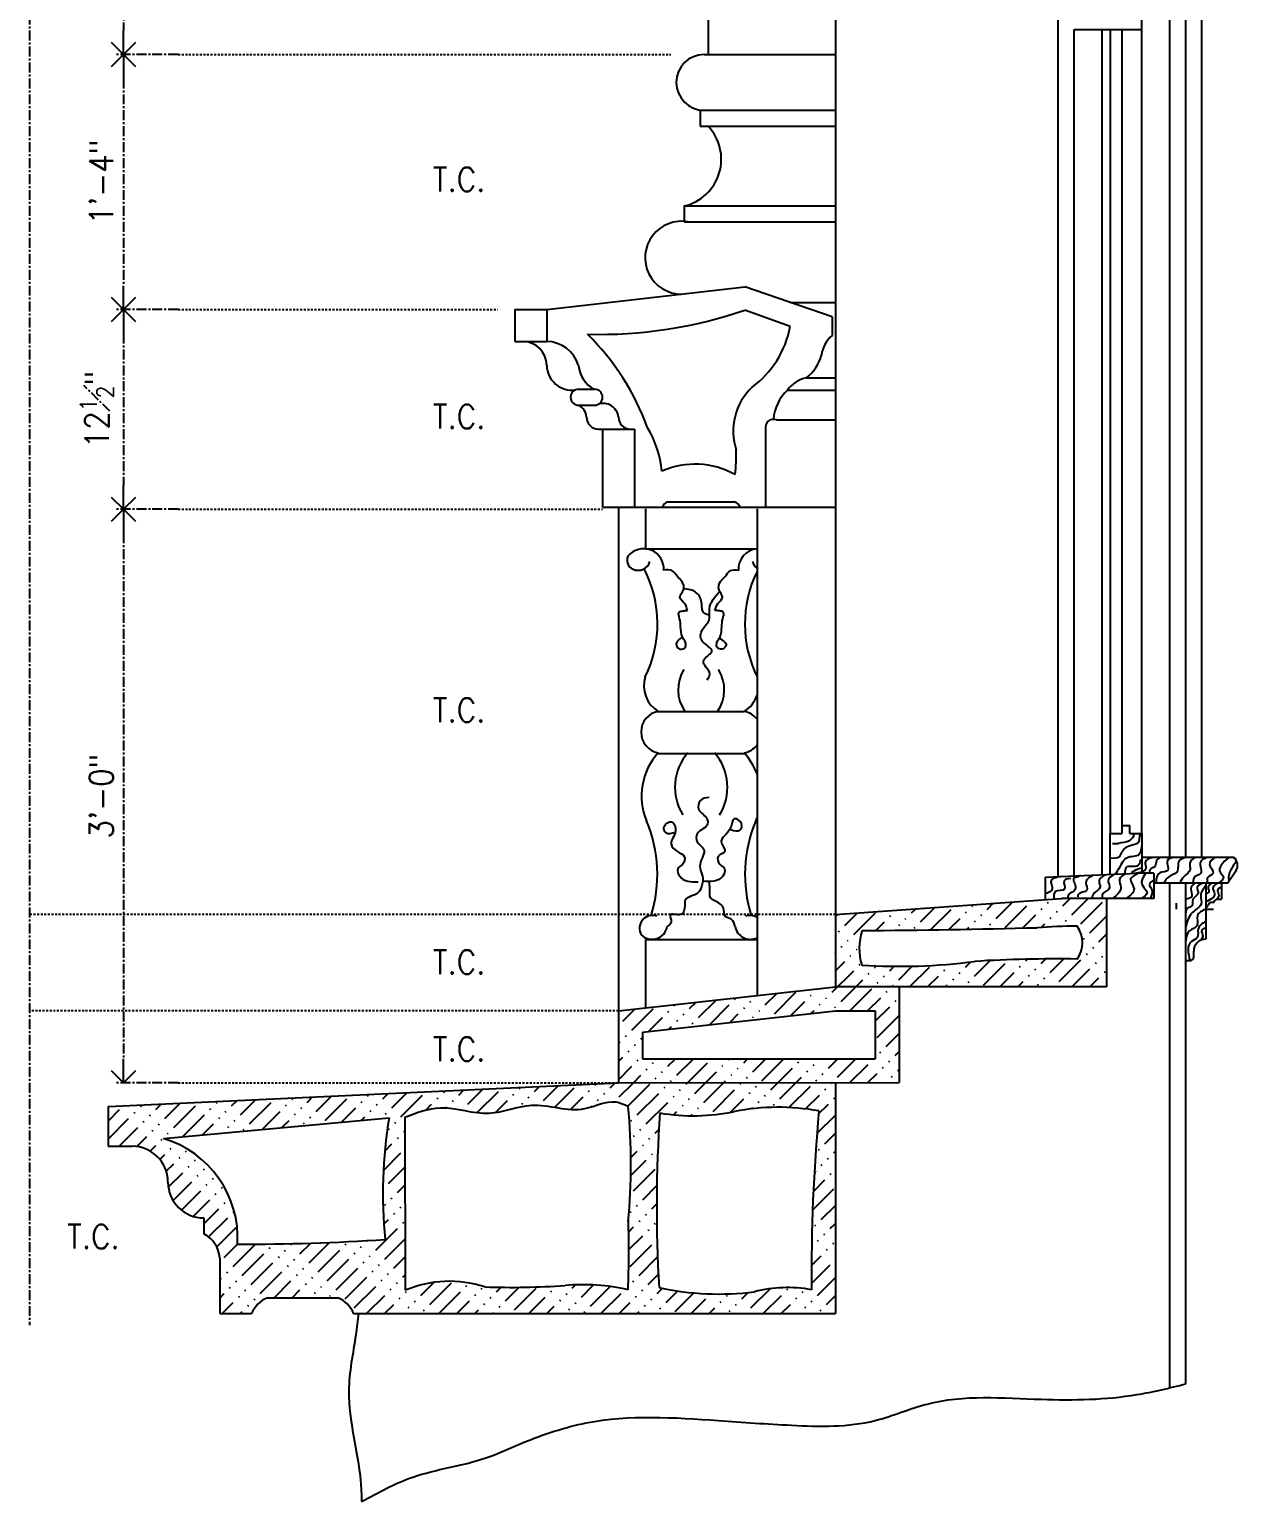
# Model space of a CAD drawing. Header units: inches. Extents: x 10 to 565, y 33 to 838.
# Drawn here: x 12 to 87.7, y 32.5 to 124.9 of the extents above; entities that cross this region are included whole.
import ezdxf

# ---------------------------------------------------------------- set-up
doc = ezdxf.new("R2010")
doc.units = ezdxf.units.IN
doc.header["$LTSCALE"] = 0.5
doc.header["$MEASUREMENT"] = 0
doc.linetypes.add('CENTER', pattern=[2, 1.25, -0.25, 0.25, -0.25])
doc.linetypes.add('HIDDEN', pattern=[0.375, 0.25, -0.125])
for name, color, linetype in [('A-ANNO-DIMS', 7, 'Continuous'), ('A-ANNO-NOTE', 7, 'Continuous'), ('A-ANNO-NOTE-FINE', 8, 'Continuous'), ('A-ANNO-SYMB', 7, 'Continuous'), ('A-ELEV', 2, 'Continuous'), ('A-SECT-MBND', 2, 'Continuous'), ('A-SECT-MCUT', 2, 'Continuous'), ('A-SECT-PATT', 8, 'Continuous')]:
    doc.layers.add(name, color=color, linetype=linetype)
doc.styles.add('NOTE', font='romans.shx', dxfattribs={"width": 0.9})
doc.dimstyles.new('A5-16$0', dxfattribs={"dimscale": 16, "dimtxt": 0.09375, "dimasz": 0.09375, "dimexe": 0.03125, "dimexo": 0.03125, "dimgap": 0.03125, "dimtad": 1, "dimdec": 4, "dimzin": 3, "dimdsep": 46, "dimlunit": 4, "dimtxsty": 'NOTE', "dimblk1": 'OPEN90', "dimblk2": 'OPEN90', "dimsah": 1, "dimcen": 0.09375, "dimclrd": 256, "dimclre": 256, "dimclrt": 256, "dimaunit": 1, "dimadec": 3, "dimazin": 0, "dimtfac": 0.7, "dimtdec": 4, "dimtmove": 2, "dimatfit": 3, "dimldrblk": 'OPEN90', "dimfxl": 0, "dimfrac": 1, "dimtolj": 1, "dimtzin": 1, "dimlwd": -1, "dimlwe": -1, "dimarcsym": 0})
pattern_1 = [(45, (2.341598064048412, 0), (-0.565685424949238, 0.5656854249492381), [1.92, -0.48, 0.08, -0.48, 0.08, -0.48])]

# ---------------------------------------------------------------- blocks, each defined once
blk = doc.blocks.new('_Open90')
at = {"color": 0, "lineweight": -2}
for p, q in [((0, 0), (-1, 0)), ((-0.5, 0.5), (0, 0)), ((0, 0), (-0.5, -0.5))]:
    blk.add_line(p, q, dxfattribs=at)
blk = doc.blocks.new('*D37')
at = {"layer": 'A-ANNO-DIMS', "linetype": 'CENTER'}
for p, q in [((21.2916786006095, 178.8119422928398), (17.35878622895403, 178.8119422928398)), ((17.85878622895403, 177.3119422928398), (17.85878622895402, 124.8119422928392)), ((21.29167860060952, 123.3119422928392), (17.35878622895402, 123.3119422928392))]:
    blk.add_line(p, q, dxfattribs=at)
at = {"layer": 'Defpoints', "color": 0, "linetype": 'CENTER'}
for p in [(21.7916786006095, 178.8119422928398), (17.85878622895402, 123.3119422928392), (21.79167860060952, 123.3119422928392)]:
    blk.add_point(p, dxfattribs=at)
at = {"layer": 'A-ANNO-DIMS', "linetype": 'CENTER', "xscale": 1.5, "yscale": 1.5, "zscale": 1.5}
for p, rotation in [((17.85878622895403, 178.8119422928398), 90), ((17.85878622895402, 123.3119422928392), 270)]:
    blk.add_blockref('_Open90', p, dxfattribs=dict(at, rotation=rotation))
at = {"layer": 'A-ANNO-DIMS', "linetype": 'CENTER', "insert": (16.07013020069098, 150.9738310682337), "char_height": 1.5, "attachment_point": 5, "rotation": 90, "style": 'NOTE'}
blk.add_mtext('\\A1;\\A1;4\'-7{\\H0.7x;\\S1#2;}"', dxfattribs=at)
blk = doc.blocks.new('*D38')
at = {"layer": 'A-ANNO-DIMS', "linetype": 'CENTER'}
for p, q in [((21.29167860060952, 123.3119422928392), (17.35878622895402, 123.3119422928392)), ((17.85878622895402, 121.8119422928392), (17.85878622895402, 108.8119422928398)), ((21.2916786006095, 107.3119422928398), (17.35878622895402, 107.3119422928398))]:
    blk.add_line(p, q, dxfattribs=at)
at = {"layer": 'Defpoints', "color": 0, "linetype": 'CENTER'}
for p in [(21.79167860060952, 123.3119422928392), (17.85878622895402, 107.3119422928398), (21.7916786006095, 107.3119422928398)]:
    blk.add_point(p, dxfattribs=at)
at = {"layer": 'A-ANNO-DIMS', "linetype": 'CENTER', "xscale": 1.5, "yscale": 1.5, "zscale": 1.5}
for p, rotation in [((17.85878622895402, 123.3119422928392), 90), ((17.85878622895402, 107.3119422928398), 270)]:
    blk.add_blockref('_Open90', p, dxfattribs=dict(at, rotation=rotation))
at = {"layer": 'A-ANNO-DIMS', "linetype": 'CENTER', "insert": (16.46592908609689, 115.3119422928395), "char_height": 1.5, "attachment_point": 5, "rotation": 90, "style": 'NOTE'}
blk.add_mtext('\\A1;1\'-4"', dxfattribs=at)
blk = doc.blocks.new('*D39')
at = {"layer": 'A-ANNO-DIMS', "linetype": 'CENTER'}
for p, q in [((21.2916786006095, 107.3119422928398), (17.35878622895402, 107.3119422928398)), ((17.85878622895402, 105.8119422928398), (17.85878622895402, 96.2842092867163)), ((21.2916786006095, 94.7842092867163), (17.35878622895402, 94.7842092867163))]:
    blk.add_line(p, q, dxfattribs=at)
at = {"layer": 'Defpoints', "color": 0, "linetype": 'CENTER'}
for p in [(21.7916786006095, 107.3119422928398), (17.85878622895402, 94.7842092867163), (21.7916786006095, 94.7842092867163)]:
    blk.add_point(p, dxfattribs=at)
at = {"layer": 'A-ANNO-DIMS', "linetype": 'CENTER', "xscale": 1.5, "yscale": 1.5, "zscale": 1.5}
for p, rotation in [((17.85878622895402, 107.3119422928398), 90), ((17.85878622895402, 94.7842092867163), 270)]:
    blk.add_blockref('_Open90', p, dxfattribs=dict(at, rotation=rotation))
at = {"layer": 'A-ANNO-DIMS', "linetype": 'CENTER', "insert": (16.18539601781094, 101.0480757897781), "char_height": 1.5, "attachment_point": 5, "rotation": 90, "style": 'NOTE'}
blk.add_mtext('\\A1;\\A1;12{\\H0.7x;\\S1#2;}"', dxfattribs=at)
blk = doc.blocks.new('*D40')
at = {"layer": 'A-ANNO-DIMS', "linetype": 'CENTER'}
for p, q in [((21.2916786006095, 94.7842092867163), (17.35878622895401, 94.7842092867163)), ((17.85878622895401, 93.2842092867163), (17.858786228954, 60.31120740635396)), ((21.2916786006095, 58.81120740635396), (17.358786228954, 58.81120740635396))]:
    blk.add_line(p, q, dxfattribs=at)
at = {"layer": 'Defpoints', "color": 0, "linetype": 'CENTER'}
for p in [(21.7916786006095, 94.7842092867163), (17.858786228954, 58.81120740635396), (21.7916786006095, 58.81120740635396)]:
    blk.add_point(p, dxfattribs=at)
at = {"layer": 'A-ANNO-DIMS', "linetype": 'CENTER', "xscale": 1.5, "yscale": 1.5, "zscale": 1.5}
for p, rotation in [((17.85878622895401, 94.7842092867163), 90), ((17.858786228954, 58.81120740635396), 270)]:
    blk.add_blockref('_Open90', p, dxfattribs=dict(at, rotation=rotation))
at = {"layer": 'A-ANNO-DIMS', "linetype": 'CENTER', "insert": (16.46592908609689, 76.79770834653516), "char_height": 1.5, "attachment_point": 5, "rotation": 90, "style": 'NOTE'}
blk.add_mtext('\\A1;3\'-0"', dxfattribs=at)

msp = doc.modelspace()

# ---------------------------------------------------------------- hatches: boundary and pattern name
at = {"layer": 'A-SECT-PATT'}
h = msp.add_hatch(dxfattribs=at)
h.set_pattern_fill('ACAD_ISO12W100', color=256, scale=0.16, angle=45, style=0)
h.set_pattern_definition(pattern_1)
h.paths.add_polyline_path([(79.51969579256938, 70.38019109418403), (76.69212076637722, 70.38019109418406), (62.51650419203703, 69.38029812596137), (62.51574203334082, 64.82567983710032), (79.51969579256938, 64.82567983710032)])
h.paths.add_polyline_path([(64.1635657479923, 66.19514783631645, 0.04884512069345621), (71.23827937712763, 66.42977910787067, -0.01863319421109328), (77.6712873132281, 66.57642339464454, 0.3394100168765349), (77.67128731322808, 68.62944753663989, 0.02269493971163937), (75.17194128217025, 68.54146055185936, -0.005047730191318595), (64.19291981161226, 68.36548864587971, 0.1505313767006693)], flags=16)
h.paths.add_polyline_path([(66.51647965809684, 64.82567983710032), (62.51498678819004, 64.82567983710034), (48.90667967800926, 63.32524561578207), (48.90667967800925, 58.81194229283982), (66.51554750877798, 58.82524561578207)])
h.paths.add_polyline_path([(65.01624655207641, 63.32524561578208), (65.01578051114444, 60.32524561578207), (50.40667967800925, 60.32524561578208), (50.40667967800926, 61.9901994411734), (62.51498678819002, 63.32524561578207)], flags=16)
h = msp.add_hatch(dxfattribs=at)
h.set_pattern_fill('ACAD_ISO12W100', color=256, scale=0.16, angle=45, style=0)
h.set_pattern_definition(pattern_1)
h.paths.add_polyline_path([(16.89720387724617, 57.33652528448037), (16.89720387724617, 54.83652528448038), (18.39720387724617, 54.83652528448038, -0.4142135623730877), (20.64720387724617, 52.58652528448044, 0.4142135623730878), (22.89720387724617, 50.33652528448049), (22.89720387724617, 49.33652528448038, -0.2625068107400425), (23.89720387724617, 47.83652528447969), (23.89720387724617, 44.33652528448108), (25.89720387724618, 44.33652528448108, -0.2080124070179475), (26.91258195791318, 45.33652528448108), (31.28065450295444, 45.33652528448109, -0.2080124070179503), (32.29603258362147, 44.33652528448108), (62.51554755704337, 44.33652528448107), (62.51615048020732, 58.82222411146069), (48.90667967800918, 58.81194229283984)])
h.paths.add_polyline_path([(34.26553810572125, 48.99126136672897, -0.01768028799898555), (25.00984316942646, 48.69455756592383, 0.3488175132516363), (20.3572473764176, 55.3209362598282), (34.5160363164224, 56.62096146925913, 0.0654864317181698)], flags=16)
edge = h.paths.add_edge_path(flags=16)
edge.add_spline(control_points=[(35.51603837759573, 56.66641610840337), (36.25258478768544, 56.94114037979732), (37.97559156299531, 57.58380426963446), (40.69479890676139, 56.49552552323549), (43.64909012729886, 57.85780617539437), (46.35555633529442, 56.69188132241175), (48.38395068509529, 57.86186732861464), (49.26026479262109, 57.45522719684146), (49.51606876341637, 57.33652528448039)], knot_values=[0, 0, 0, 0, 2.298737510659545, 5.377448387865956, 8.070766492866541, 11.42758292520905, 13.41511269343024, 14.23446757047337, 14.23446757047337, 14.23446757047337, 14.23446757047337], degree=3, periodic=0)
edge.add_arc((12.36987055534068, 53.71676249575687), 37.32214790121642, -5.3364437923165156, 5.565694163255216, ccw=False)
edge.add_arc((-17.43026962584836, 48.26442050932879), 66.98982842364062, -2.0770111629187795, 1.6947800677924079, ccw=False)
edge.add_arc((46.74073648346131, 33.75085274823392), 12.40012326932486, 77.06927151174897, 95.47474140262625)
edge.add_arc((42.13756358624752, 98.95115767785069), 52.96728095530943, 268.25463361428325, 273.7021835046738, ccw=False)
edge.add_arc((38.30621294412388, 39.22832542884233), 7.133724147979993, 71.88470303767423, 112.8945000311824)
edge.add_line((35.53094085070525, 45.80007443705655), (35.51603837759573, 56.66641610840337))
h.paths.add_polyline_path([(51.50029951277522, 56.92188563950047, 0.09396135931362666), (56.18604326385784, 57.01580224763291, -0.09350837354367447), (61.48024389149351, 57.04535686079531, 0.02497810840398553), (61.01554755930103, 45.83652528448108, 0.1078490426961457), (57.43076077731535, 45.70387616021846), (57.43076135968161, 45.70387623402019, -0.08542200259738246), (51.45611841750684, 45.96917436203339, -0.03143904336813917)], flags=16)

# ---------------------------------------------------------------- linework, layer by layer
at = {"layer": 'A-ANNO-DIMS', "linetype": 'CENTER'}
msp.add_line((11.95782278386812, 178.8119422928398), (11.95782278386812, 43.61085888932666), dxfattribs=at)
at = {"layer": 'A-ANNO-NOTE-FINE', "linetype": 'HIDDEN'}
for p, q in [((21.29167860060952, 123.3119422928392), (52.19592390999605, 123.3119422928392)), ((21.2916786006095, 107.3119422928398), (41.33194527236901, 107.3119422928398)), ((21.2916786006095, 94.7842092867163), (47.90667967800925, 94.7842092867163)), ((62.51498678819009, 69.38019109418406), (11.95782278386812, 69.38019109418406)), ((48.90667967800925, 63.32524561578207), (11.95782278386812, 63.32524561578206)), ((21.2916786006095, 58.81120740635396), (48.90667967800925, 58.81120740635396))]:
    msp.add_line(p, q, dxfattribs=at)
at = {"layer": 'A-ANNO-SYMB'}
for points, knots in [([(32.60500081735411, 44.3365252844811), (32.5559505829163, 43.89576180564576), (32.35105187168847, 42.2707653078383), (31.59703513335176, 38.7730820030838), (32.7068326694966, 35.30501989279217), (32.78083938913035, 32.98285788748576), (32.79469456008758, 32.54811423538085)], [2.08918993133403, 2.08918993133403, 2.08918993133403, 2.08918993133403, 3.419325618663298, 6.994041272983278, 12.65871868617598, 13.9635076019086, 13.9635076019086, 13.9635076019086, 13.9635076019086]), ([(32.79469456008758, 32.54811423538085), (33.84578350855915, 33.12267913774333), (36.27063494874845, 34.44819448352054), (39.92197357501793, 34.87486089018398), (43.37265826994509, 36.49156806645647), (48.16618927462883, 38.10614914532032), (53.97414737436301, 37.72292896994554), (59.95293107046611, 37.2847256258445), (64.47905805766682, 37.17866068755722), (69.39848105444554, 39.37407939744071), (75.06556456263576, 38.85092062117803), (80.51100924479898, 38.95163796161594), (83.47531858017736, 39.67448011926256), (84.49212076637731, 39.92892997105197)], [0, 0, 0, 0, 3.568648908654836, 8.232836486640727, 10.78722826321056, 14.97421536067169, 23.25955937883314, 27.854877893911, 33.11467179421363, 36.52959282225653, 43.71023629121209, 49.70865240728824, 52.84419975487512, 52.84419975487512, 52.84419975487512, 52.84419975487512])]:
    msp.add_open_spline(points, degree=3, knots=knots, dxfattribs=at)
at = {"layer": 'A-ELEV'}
for p, q in [((50.59708088014474, 94.81194229283983), (50.59708088014474, 92.31194229283983)), ((57.59708088014474, 94.81194229283994), (57.59708088014474, 92.31194229283983)), ((50.59708088014474, 67.81194229283983), (50.59708088014474, 63.51162705109991)), ((57.59708088014474, 67.81194229283983), (57.59708088014474, 64.28343793574481))]:
    msp.add_line(p, q, dxfattribs=at)
at = {"layer": 'A-SECT-MBND'}
for p, q in [((62.51498678819009, 184.8119422928399), (62.51498678819009, 69.38019109418406)), ((54.53582024133923, 178.8119422928398), (54.53582024133923, 123.3119422928392)), ((85.49210343798258, 72.95434858703268), (85.4921034379826, 177.4470369595809)), ((84.4921034379826, 72.95434858703267), (84.4921034379826, 176.6991837655614)), ((76.4921034379826, 71.75255331170956), (76.4921034379826, 175.8117054549632)), ((83.4921034379826, 72.95434858703268), (83.4921034379826, 175.9228285060229)), ((77.49210343798289, 71.79291222690316), (77.4921034379826, 124.8830270209977)), ((81.74212028107671, 74.45435126657962), (81.7420121817203, 124.8830270209978)), ((54.28582024133923, 123.3119422928392), (62.51498678819009, 123.3119422928392)), ((54.03582024133923, 119.8119422928392), (62.51498678819009, 119.8119422928392)), ((54.03582024133923, 119.8119422928392), (54.03582024133923, 118.8119422928392)), ((54.03582024133923, 118.8119422928392), (62.51498678819009, 118.8119422928392)), ((53.03582024133923, 113.8119422928392), (62.51498678819009, 113.8119422928393)), ((53.03582024133923, 113.8119422928392), (53.03582024133923, 112.8119422928392)), ((53.03582024133923, 112.8119422928392), (62.51498678819009, 112.8119422928392)), ((44.40667967800925, 107.3119422928398), (56.83089030462008, 108.73740774053)), ((62.30248893174801, 106.8530492434079), (56.83089030462008, 108.73740774053)), ((42.40667967800925, 107.3119422928398), (44.40667967800925, 107.3119422928398)), ((42.40667967800925, 107.3119422928398), (42.40667967800925, 105.3119422928398)), ((44.40667967800925, 107.3119422928398), (44.40667967800925, 105.3119422928398)), ((59.68335527297966, 106.2422519023113), (56.83089030462008, 107.2784982459834)), ((59.68335527297965, 107.7550501212737), (62.51498678819008, 107.7550501212737)), ((62.30248893174801, 106.8530492434079), (62.30248893174802, 105.6896660667449)), ((42.40667967800925, 105.3119422928398), (44.40667967800925, 105.3119422928398)), ((60.69877619774221, 103.0310151540343), (62.51498678819009, 103.0310151540343)), ((46.40667967800925, 102.3119422928398), (47.40667967800926, 102.3119422928398)), ((59.50878585090834, 102.254109984603), (62.51498678819011, 102.2541099846031)), ((46.40667967800925, 101.3119422928398), (47.40667967800926, 101.3119422928398)), ((47.65667967800925, 99.81194229283983), (49.90667967800925, 99.81194229283983)), ((47.90667967800925, 99.81194229283983), (47.90667967800925, 94.90920928671632)), ((49.90667967800925, 99.81194229283983), (49.90667967800926, 94.90920928671632)), ((58.13598936355231, 99.81194229283983), (58.13598936355231, 94.90920928671632)), ((58.8289968046921, 100.3889258498921), (62.51498678819008, 100.388925849892)), ((52.02734512327741, 95.25732928229583), (56.16681663701204, 95.25732928229583)), ((47.90667967800925, 94.90920928671632), (62.51498678819009, 94.90920928671632)), ((48.90667967800925, 94.90920928671632), (48.90667967800925, 63.32524561578207)), ((57.59708088014474, 94.81194229283983), (57.59708088014474, 64.293286809614)), ((50.59708088014474, 92.31194229283983), (57.59708088014474, 92.31194229283983)), ((51.39708088014487, 82.11194229283996), (56.79708088014462, 82.11194229283996)), ((51.39708088014487, 79.4700064957997), (56.79708088014462, 79.4700064957997)), ((50.59708088014474, 67.81194229283983), (57.59708088014474, 67.81194229283983))]:
    msp.add_line(p, q, dxfattribs=at)
for centre, radius, start, end in [((54.28582024133923, 121.5619422928392), 1.749999999999953, 90, 270), ((52.34127263493381, 116.7453065747609), 3.014468840113848, 283.3208957289169, 43.28061580309582), ((52.86306800842181, 110.5665118876105), 2.284880118334907, 79.33760680288287, 269.8838132199734), ((47.69063358739503, 133.9574926169991), 28.20129489058021, 268.5148704804272, 288.9115238044544), ((53.56094190010538, 107.4389923957556), 6.2382796760805, 306.5001765689251, 348.9399196816996), ((42.90667967800925, 103.8119422928398), 1.5, 0, 90), ((44.37093299321064, 103.1809467131084), 2.131295377536674, 17.22123067911762, 89.03897402919422), ((35.98204480624999, 94.55548279679671), 15.69005468754195, 19.86816529567527, 45.60037967429372), ((63.65799320190524, 104.1649748300145), 2.040116465738261, 131.6382238407491, 171.8207182473485), ((58.8876849648565, 105.2483914371489), 2.86300699174045, 309.2409931725219, 343.9163844351821), ((45.99734613516344, 103.8494975690454), 1.591109731189627, 181.3524891637998, 277.8106864791823), ((48.23677398826354, 103.9486718330093), 1.835194853845243, 184.2727295858729, 243.1074054660864), ((61.13241386012582, 101.0669994334277), 2.011317819994472, 102.4506586031978, 143.8277119469382), ((46.40667967800925, 101.8119422928398), 0.5, 90, 270), ((47.40667967800926, 101.8119422928398), 0.5, 270, 90), ((59.90116723826209, 99.68750836906214), 3.795340920158265, 133.8548182593227, 198.2231263694471), ((61.38604796628437, 100.2211090150226), 2.767165696546058, 132.7192160474899, 175.6454436029022), ((45.99163252288215, 100.4935775227551), 0.9175974269225848, 4.272729585872165, 63.10740546608783), ((47.95682201926807, 100.468714027011), 0.954421857156851, 5.605610577972866, 109.6550150771802), ((47.65667967800925, 100.5619422928398), 0.75, 180, 270), ((49.65667967800925, 100.5619422928398), 0.75, 180, 270), ((45.47612916649955, 96.67602577429608), 6.164825209292431, 4.644716685965175, 31.39890548069631), ((58.62687028132394, 99.92702449882478), 0.5041904298642291, 66.36597033703056, 193.1941502136395), ((43.86974047021184, 98.27108216448363), 12.42855782289408, 353.9403258170184, 1.058304287927312), ((53.70841229127661, 92.45460765342773), 5.161668008234002, 60.77110860072102, 113.8574751955568), ((52.13483872696116, 94.77820956988293), 0.4910301148153019, 102.6452833625861, 164.5269252063487), ((56.05932303332833, 94.77820956988293), 0.4910301148153019, 15.47307479365129, 77.35471663741392), ((50.04489299567962, 91.58768040478483), 0.602437073566763, 155.2404827935375, 248.0947039549598), ((50.4864290226906, 91.04057285168504), 1.271369441154778, 355.5449237652371, 141.0396617458218), ((50.14443710694661, 91.72622609067452), 0.7691931899188232, 245.0638968151176, 343.2177966282681), ((57.70773273759889, 91.04057285168504), 1.271369441154778, 94.99297495374921, 184.455076234763), ((58.04972465334288, 91.72622609067452), 0.7691931899188232, 196.7822033717319, 233.9517982416096), ((43.88310386036571, 87.589172329072), 7.476813317309405, 333.721521118007, 27.57173097708474), ((64.31105789992378, 87.589172329072), 7.476813317309405, 153.8929025010846, 206.278478881993), ((52.38975907296191, 83.71776836673119), 1.887879067653289, 162.7078351831812, 238.2767659177543), ((55.00473482781015, 83.46529943134468), 2.357943954589109, 147.645791381182, 215.0265843740023), ((53.18942693247934, 83.46529943134468), 2.357943954589109, 324.9734156259977, 32.35420861881801), ((55.80440268732758, 83.71776836673119), 1.887879067653289, 301.7232340822457, 341.7268611411179), ((51.64708088014501, 80.81194229283976), 1.323820229487592, 100.8855270546632, 259.1144729453367), ((56.54708088014445, 80.81194229283976), 1.323820229487583, 37.51828221774759, 79.11447294533562), ((54.37894065176363, 76.80745406171927), 4.025635886399387, 137.7925888884622, 202.7894422094532), ((55.75246420938191, 77.34914952849886), 3.302408340604872, 139.0868865773778, 211.7163710766625), ((52.44169755090758, 77.34914952849886), 3.302408340604872, 328.2836289233375, 40.91311342262215), ((56.54708088014445, 80.81194229283976), 1.323820229487583, 280.8855270546645, 322.4817177822524), ((53.81522110852586, 76.80745406171927), 4.025635886399387, 20.04159573525392, 42.20741111153781), ((42.73711569852151, 71.88713607426999), 8.613270436246093, 342.5877818036062, 22.96771813545928), ((65.45704606176798, 71.88713607426999), 8.613270436246093, 157.0322818645407, 197.4122181963938), ((53.81522110852586, 76.80745406171927), 4.025635886399387, 337.2105577905469, 339.9584042647462), ((51.03678086293428, 68.50017837579071), 0.8135367378573172, 69.6179430047255, 210.4799040022209), ((57.15738089735549, 68.50017837579071), 0.8135367378573172, 57.2837090678104, 110.3820569952745), ((51.01202174870693, 68.77971215469425), 0.9677698618544188, 225.6629802196497, 350.1369504791924), ((57.18214001158282, 68.77971215469425), 0.9677698618544188, 189.8630495208076, 295.3888833333166)]:
    msp.add_arc(centre, radius, start, end, dxfattribs=at)
for points in [[(53.23199589005287, 88.44257516536513), (53.0592470596124, 88.86619141811937), (52.76085205893014, 89.25842695416398), (52.98072113393988, 89.72911135412963), (52.88649236771471, 90.26255425966067), (52.6038002075851, 90.56065350128304), (52.25829668524693, 90.93720160682537), (51.7556403626395, 90.96652671439554)], [(54.96216587023662, 88.44257516536513), (55.13491470067709, 88.86619141811937), (55.43330970135935, 89.25842695416398), (55.21344062634961, 89.72911135412963), (55.30766939257478, 90.26255425966067), (55.59036155270439, 90.56065350128304), (55.93586507504256, 90.93720160682537), (56.43852139764999, 90.96652671439554)], [(54.62517247176459, 88.12251705650763), (54.23756331117636, 88.32109858986155), (54.10122584524083, 89.04402621492594), (53.62611432823337, 89.66218065960024), (52.99839859686927, 89.79233249635902)], [(54.47104268695637, 84.09397141329922), (54.63893237039571, 84.45339158520221), (54.23119190853373, 85.26807516109113), (54.75885775960649, 85.86710780497927), (54.11126651932295, 86.60990968876962), (54.23119190853373, 87.3287471047239), (54.59096807616714, 87.83193651652914), (54.61495315400953, 88.55077393248342), (55.26503500308098, 89.62019551432599)], [(52.92471428130625, 86.78080245574668), (52.54098298392034, 86.2460479655278), (52.79226360149056, 86.01070430161911), (53.10636144272445, 86.15191167110501), (53.10636144272445, 86.43432055437282), (52.91789804881898, 86.79517830156112), (52.80796644204219, 87.40707007101213), (52.74514921837743, 87.92482261818861), (52.71373767581804, 88.33274851258832), (52.94930959137946, 88.41119444865657), (53.23199589005287, 88.44257516536513)], [(55.2281415064212, 86.70395554339115), (55.65317877636915, 86.2460479655278), (55.40189815879893, 86.01070430161911), (55.08780031756504, 86.15191167110501), (55.08780031756504, 86.43432055437282), (55.27626371147051, 86.79517830156112), (55.3861953182473, 87.40707007101213), (55.44901254191205, 87.92482261818861), (55.48042408447145, 88.33274851258832), (55.24485216891003, 88.41119444865657), (54.96216587023662, 88.44257516536513)], [(54.587923309693, 76.71618671159958), (54.04606101225403, 76.52130888885823), (53.93768855276579, 75.97997542244595), (54.43620538328361, 75.41699049120162), (54.50122651439455, 75.04888338269866), (53.85099175746728, 74.4425896660885), (53.85099175746728, 73.92291059235886), (54.26280593122942, 73.46819176882708), (54.02438534806538, 72.53709972908037), (54.19778480011956, 71.51939304645258), (54.13275780755248, 71.19459179546429), (53.91601288857714, 70.73987297193254), (53.0941024674612, 70.26349975571758), (53.07242680327255, 69.91704703989781), (52.81233055591878, 69.37571357348553), (52.16209579899152, 69.33240771597083), (52.20544126591267, 68.89934328512227), (51.96548797167492, 68.6139392160916)], [(52.45821747650325, 74.51106752843644), (51.88012459794629, 74.48271294858331), (51.77633579702962, 74.88450206539146), (52.24338833188381, 75.18260130701383), (52.47691459930979, 74.61232309667649), (52.21743966629003, 73.7957861905321), (52.60664620436404, 73.31623332714953), (53.03477867155675, 73.01813115767492), (52.91801846857129, 72.5126550935327), (52.63259486995776, 72.24047612481773), (52.74936093439942, 71.77388486181444), (53.89832887590569, 71.42393921867334)], [(55.95268920276163, 74.69872819623414), (56.53078208131859, 74.67037361638104), (56.63457088223527, 75.07216273318919), (56.16751834738108, 75.37026197481156), (55.93399207995509, 74.79998376447419), (55.36820619029714, 73.85073025936562), (55.58751555592545, 73.31623332714953), (55.15938308873274, 73.01813115767492), (55.2761432917182, 72.5126550935327), (55.56156689033173, 72.24047612481773), (55.44480082589007, 71.77388486181444), (54.19247069038789, 71.4554837495548)], [(56.22867378861486, 68.6139392160916), (55.9803238990313, 69.0675073870898), (55.59602926106277, 69.26657496590543), (55.49639623243024, 69.76424537687144), (55.04093765749167, 70.17659818335032), (54.64241140441993, 70.50363631319324), (54.64241140441993, 70.7311421175542), (54.59431449631836, 71.43925133772372)]]:
    msp.add_spline(points, degree=3, dxfattribs=at)
at = {"layer": 'A-SECT-MCUT'}
for p, q in [((81.7421034379826, 124.8830270209978), (81.7421034379826, 125.8830270209979)), ((77.4921034379826, 124.8830270209977), (81.74210343798262, 124.8830270209978)), ((79.24552342381718, 71.86367835541024), (79.24552342381719, 124.8829918679694)), ((79.74210343798255, 124.8830270209978), (79.74210343798255, 74.45434858703246)), ((80.49210343798258, 124.8830270209978), (80.49210343798258, 74.95434858703233)), ((80.49210343798259, 74.95434858703233), (80.99212076637713, 74.95434858703226)), ((80.49210343798258, 74.95434858703231), (80.49210343798258, 74.45434858703243)), ((80.99212076637713, 74.454349658874), (80.99212076637713, 74.95434858703226)), ((79.74210343798256, 74.45434858703244), (80.49210343798258, 74.45434858703243)), ((79.74210343798254, 71.85345129904877), (79.74210343798256, 74.45434858703244)), ((80.99212076637713, 74.454349658874), (81.74212028107671, 74.45435126657962)), ((81.74212028107671, 74.45435126657962), (81.74212028107642, 71.95434858703265)), ((87.4921207663775, 72.95434858703268), (81.74212028107652, 72.95434858703268)), ((87.1171207663775, 71.32934858703257), (87.63679540342937, 72.1071263648104)), ((75.69212076637737, 71.72026687890987), (81.49212076637716, 71.9543485870328)), ((75.69212076637737, 70.30965497584458), (75.69212076637737, 71.72026687890987)), ((82.49212076637704, 71.95434858703257), (81.49212076637738, 71.95434858703268)), ((82.49212076637704, 71.95434858703257), (82.49212076637711, 70.38019109418404)), ((87.1171207663775, 71.32934858703257), (82.49212076637716, 71.32934858703246)), ((83.49212076637738, 39.68340179737125), (83.49212076637738, 71.32934858703248)), ((84.49212076637743, 39.92892997105167), (84.49212076637737, 71.3293485870325)), ((85.74212076637761, 71.3293485870328), (85.7421207663775, 67.82109118492113)), ((86.74212076637761, 71.3293485870328), (86.74212076637761, 70.3293485870328)), ((62.51498678819009, 69.38019109418406), (76.69212076637731, 70.38019109418406)), ((82.49212076637711, 70.38019109418404), (76.69212076637727, 70.38019109418404)), ((79.51969579256938, 70.38019109418406), (79.51969579256938, 64.82567983710032)), ((86.49212076637761, 70.3293485870328), (86.74212076637761, 70.3293485870328)), ((62.51650419203703, 69.38029812596137), (62.51574203334081, 64.82567983710034)), ((83.90052270232931, 70.0793485870328), (83.9005227023292, 69.70434858703257)), ((85.74212076637761, 69.70434858703257), (86.24212076637761, 69.70434858703257)), ((84.99212076637738, 66.72077589425967), (84.99212076637738, 67.07109118492113)), ((84.99212076637738, 66.72077589425945), (84.99212076637738, 66.72077589425967)), ((84.74212076637784, 66.47077589425967), (84.49212076637727, 66.47077589425967)), ((48.90667967800925, 63.32524561578207), (62.51498678819005, 64.82567983710034)), ((79.51969579256938, 64.82567983710032), (62.51498678819005, 64.82567983710034)), ((66.51647965809684, 64.82567983710034), (66.515547508778, 58.82524561578207)), ((48.90667967800925, 63.32524561578207), (48.90667967800925, 58.81194229283982)), ((50.40667967800926, 61.9901994411734), (62.51498678819005, 63.32524561578207)), ((62.51498678819011, 63.32524561578207), (65.01624655207638, 63.32524561578207)), ((65.0162465520764, 63.32524561578207), (65.01578051114444, 60.32524561578207)), ((50.40667967800926, 61.9901994411734), (50.40667967800925, 60.32524561578207)), ((50.40667967800925, 60.32524561578207), (65.01578051114444, 60.32524561578207)), ((16.89720387724617, 57.33652528448038), (48.90667967800925, 58.81194229283983)), ((48.90667967800925, 58.81194229283983), (66.515547508778, 58.82524561578207)), ((62.51615107545015, 58.83652528448038), (62.51554755704336, 44.33652528448108)), ((16.89720387724617, 57.33652528448038), (16.89720387724617, 54.83652528448038)), ((20.3572473764176, 55.3209362598282), (34.51603631642239, 56.62096146925913)), ((35.51603837759573, 56.66641610840337), (35.53094085070525, 45.80007443705655)), ((16.89720387724617, 54.83652528448038), (18.39720387724617, 54.83652528448038)), ((22.89720387724617, 50.33652528448038), (22.89720387724617, 49.33652528448038)), ((23.89720387724617, 47.83652528448038), (23.89720387724617, 44.33652528448038)), ((26.91258195791318, 45.33652528448108), (31.28065450295445, 45.33652528448109)), ((23.89720387724617, 44.33652528448108), (25.89720387724617, 44.33652528448108)), ((32.29603258362147, 44.33652528448108), (62.51554755704336, 44.33652528448106))]:
    msp.add_line(p, q, dxfattribs=at)
for centre, radius, start, end in [((87.11712076637738, 72.45434858703257), 0.6250000000000682, 326.2510114041125, 53.13010235414818), ((86.49212076637772, 70.0793485870328), 0.25, 90.00000000001303, 179.999999999987), ((67.70103250387481, 67.23267217868036), 3.686479053239235, 162.1040384878783, 196.3461943903928), ((60.96725483325986, 612.1999365523592), 543.8440140741626, 270.3398365491678, 271.4966812682618), ((77.39035080125618, 41.06765989156447), 27.56321939679745, 89.41600598508349, 94.61641031422255), ((76.33329094013503, 67.60293546564219), 1.686404852434353, 322.5045459951585, 37.49545400484219), ((85.7421207663775, 67.07109118492102), 0.7500000000001137, 90, 179.999999999987), ((76.42161429769871, -19.77805845083623), 86.36352365117583, 89.17090589420827, 93.44082532231464), ((84.74212076637761, 66.72077589425945), 0.2499999999997726, 270, 0), ((66.50289359777474, 102.4360022873663), 36.31627715131256, 266.3067117925327, 277.49229881198), ((12.36987055534073, 53.71676249575692), 37.32214790121636, 354.4260618043811, 5.565694163255104), ((58.91146863016832, 42.99999354087109), 14.27833453634804, 79.6356451808707, 101.0040498848619), ((63.39290315444403, 51.85391433911374), 29.26769852109764, 170.6260485718014, 185.6130338689686), ((138.4869431545383, 51.09455378337003), 87.18161485439781, 176.1674185559715, 183.370344012721), ((53.59549658940144, 69.32598358473113), 12.57980511076299, 260.4125699872246, 281.8838871685078), ((173.3644553442647, 46.79280681544918), 112.3529775076778, 174.7643027056432, 180.4876733891079), ((18.39720387724617, 52.58652528448049), 2.25, 0, 90), ((18.51222162890247, 49.07892504290096), 6.508980261242098, 356.6146073993149, 73.53327258113282), ((22.89720387724617, 52.58652528448049), 2.25, 180, 270), ((-17.43026962584815, 48.26442050932854), 66.9898284236404, 357.9229888370813, 1.676025958958531), ((22.06710956699192, 47.69979574431095), 1.835194853845155, 4.272729585872199, 63.10740546608893), ((25.44359813446512, 179.6779059781389), 130.9840666060014, 269.810264141999, 273.861865542005), ((38.30621294412389, 39.22832542884233), 7.13372414797999, 71.88470303767453, 112.8945000311825), ((27.55474120336493, 43.66899453900221), 1.786904385700721, 111.061490560624, 158.0641504014017), ((30.63849525750272, 43.66899453900221), 1.786904385700721, 21.9358495985983, 68.93850943937603), ((42.13756358624761, 98.9511576778507), 52.96728095530944, 268.2546336142832, 273.7021835046737), ((46.7407364834613, 33.75085274823391), 12.40012326932487, 77.06927151174887, 95.47474140262655), ((55.21420813676099, 63.19460131781995), 17.6306146276045, 257.6925723782185, 277.2224420402862), ((59.5270655982044, 37.5571221751487), 8.412139703745577, 79.80816336170022, 104.430174601798)]:
    msp.add_arc(centre, radius, start, end, dxfattribs=at)
msp.add_spline([(35.51603837759573, 56.66641610840337), (37.74189848036724, 57.2406468510524), (40.80280685647278, 56.91004047102324), (43.45007602796989, 57.40595210464862), (46.80052680098026, 57.19932156944428), (48.74461825274932, 57.61258057627155), (49.51606876341637, 57.33652528448039)], degree=3, dxfattribs=at)
at = {"layer": 'A-SECT-PATT'}
for points, knots in [([(81.6612998966833, 74.45435109333232), (81.53167215559907, 74.18479535761509), (81.69964398028087, 73.73331138869717), (80.60153867149232, 73.72705281579228), (80.42612688935748, 73.13308543165299), (80.26504023442291, 72.90276910189141), (79.74210343798255, 72.87263237718018)], [0.1886947139400137, 0.1886947139400137, 0.1886947139400137, 0.1886947139400137, 0.6768368414144611, 1.537627076952615, 2.265709940987361, 2.379495573057016, 2.379495573057016, 2.379495573057016, 2.379495573057016]), ([(81.23966951602219, 74.39982743908624), (81.22023184624337, 74.24362939301723), (80.92261998114564, 73.86088871247303), (80.45947366580562, 73.88787539877589), (80.25651022489582, 73.8012221205274), (79.88831628469022, 73.79438308147509)], [0, 0, 0, 0, 0.4193337103373305, 1.02751650042239, 1.075375050340259, 1.075375050340259, 1.075375050340259, 1.075375050340259]), ([(81.74210343798256, 73.79265496470703), (81.67756091954902, 73.50352566999526), (81.74210343798256, 72.95434858703268), (80.6196541960818, 73.07517821448654), (80.40183411685544, 72.3667597013206), (80.04094861899493, 71.86551236636527), (80.24210343798276, 71.95714392895519)], [0, 0, 0, 0, 0.7172613977767104, 1.48463376213339, 2.339012501217876, 2.577949112859912, 2.577949112859912, 2.577949112859912, 2.577949112859912]), ([(77.8881218456465, 71.80889510023317), (77.68416403653254, 71.64980238095237), (77.22725986074427, 71.78222342742983), (77.83598810699645, 70.82734942046088), (77.08616846112689, 70.74571920816904), (77.09897847199876, 70.46801876521049), (77.10816191917529, 70.38019109418406)], [0, 0, 0, 0, 0.4906058538362257, 1.053043724563171, 1.59731230349962, 1.837947656782101, 1.837947656782101, 1.837947656782101, 1.837947656782101]), ([(81.99993525899916, 71.95434858703261), (81.92124195594073, 71.87604865629228), (81.4436677144886, 71.20261615251374), (82.37556516511056, 70.80669081912447), (81.87237095372473, 70.49354776578946), (81.69021643882706, 70.38019109418404)], [0.2029309363253901, 0.2029309363253901, 0.2029309363253901, 0.2029309363253901, 0.5016211779348153, 1.402140508093999, 1.913085614058927, 1.913085614058927, 1.913085614058927, 1.913085614058927])]:
    msp.add_open_spline(points, degree=3, knots=knots, dxfattribs=at)
for points in [[(82.44822069042857, 72.95434858703268), (81.94692196525648, 72.65783509978405), (81.98869527942679, 72.28220324116842), (81.26998955793137, 71.94538361242928)], [(82.90774231040496, 72.95434858703268), (82.65709484333183, 72.74130817436526), (82.54548066298503, 72.37672146219529), (82.260231299098, 72.19873016658698), (82.22618846606292, 71.9543485870326)], [(83.8059007887855, 72.95434858703268), (83.32549061621103, 72.72043940188678), (83.36726393038134, 72.13612586448426), (82.8659652052088, 71.99004647246716), (82.63620629073375, 71.32934858703246)], [(84.49212076637738, 72.95434858703268), (84.0774368084567, 72.72043940188678), (83.93122452232183, 72.03178401742434), (83.42992579714974, 71.73962523339014), (83.11661646330776, 71.32934858703247)], [(85.10091902037357, 72.95434858703268), (84.74583258133589, 72.59522878234816), (84.76672113393397, 72.19873016658698), (84.36986138072598, 71.73962523339014), (84.09832536105478, 71.32225784515026)], [(85.831980451047, 72.95434858703268), (85.39334359264285, 72.61609755482687), (85.43511690681316, 71.96917769998845), (84.99648383943486, 71.65615215880871), (84.97559528683678, 71.32934858703251)], [(86.35416393779133, 72.95434858703268), (85.97819273718142, 72.51175570776695), (86.20795165165691, 71.96917769998845), (85.87375376521732, 71.6978897037659), (85.85286521261924, 71.32934858703254)], [(87.19295074616957, 72.95434858703268), (86.66747706265869, 71.99004647246716), (86.85546266296387, 71.71875847624437), (86.52126477652428, 71.32934858703256)], [(81.65146727713564, 72.82155268559472), (81.50670316288706, 72.44964113156584), (80.74152249929485, 72.30500874859172), (80.67947856974497, 71.95375838774953)], [(81.74210343798256, 72.28434554007185), (81.27921507291394, 72.1190519639108), (81.09309086631602, 71.99508077412338)], [(87.68364661358125, 72.71830590261604), (87.31498428294026, 72.1778613941085), (87.18966054940347, 71.80223155082581), (87.19720581724147, 71.44920891588671)], [(76.68333275562837, 71.76027111952294), (76.03636763518989, 71.41759518468393), (76.12075587127538, 70.97497365951222), (75.69212076637737, 70.65881629096089)], [(77.28105999822264, 71.62836877905102), (76.85913019087138, 71.4808282706606), (76.88022724989287, 70.95389730774195), (76.31062182041705, 70.80635679935153), (76.2333061246843, 70.34782809032173)], [(78.68763436268043, 71.84116255810437), (78.2304011170072, 71.35436411404021), (78.29368850304536, 70.89066422176552), (77.74518013259103, 70.61666157208742), (77.72408307357, 70.469121063697)], [(79.39070524395447, 71.83914035808539), (79.05315988166285, 71.4808282706606), (79.1164510587273, 71.0803594490294), (78.71561831039708, 70.67989264273115), (78.6101368063155, 70.38019109418404)], [(80.04469511848993, 71.90237142872911), (79.62276531113866, 71.4597499035574), (79.7071497561983, 71.03820473015594), (79.28521994884704, 70.67989264273115), (79.24302962182992, 70.38019109418404)], [(80.73830410785548, 71.92392536444), (80.34004257171273, 71.58621406017755), (80.42443080779867, 71.0803594490294), (79.89701949636583, 70.38019109418404)], [(81.43705931262139, 71.90237142872911), (81.03622656429161, 71.58621406017755), (81.24718957245432, 70.97497365951222), (80.76197237906399, 70.38019109418404)], [(82.49212076637706, 71.54405934130432), (82.21762775025991, 71.22789995742005), (82.36530337238446, 70.91174258886872), (82.25982186830288, 70.38019109418404)], [(85.06111324863468, 71.32934858703251), (84.81294511248689, 70.98309746654854), (84.87498525101091, 70.50787591591939), (84.49212076637735, 70.32192114657141)], [(85.51608563755508, 71.31368461887087), (85.20587736288326, 71.0864054478161), (85.26791750140728, 70.6938327006003), (84.93702918056078, 70.32192114657141), (84.87498525101091, 69.90868519083574), (84.60613706868844, 69.76405280786162), (84.49212076637738, 69.48148492680707)], [(85.74356993650235, 71.18971342908344), (85.43336166183053, 70.54920031762617), (85.4540417080052, 70.0119931721033), (85.10247334098403, 69.66074482659428), (84.79226506631221, 69.35081886745888), (84.58545702251376, 68.91692171853651), (84.49212076637735, 68.58633255088148)], [(86.11582214072405, 71.32934858703254), (85.88833405075093, 71.04508104610932), (85.9503779803008, 70.83846508357442), (85.7421207663776, 70.63184710570658)], [(86.46739429877152, 71.32934858703254), (86.19854611644905, 70.98309746654854), (86.30194634732197, 70.6938327006003), (85.74212076637758, 70.15662555507743)], [(86.74212076637761, 71.0864054478161), (86.4880743449462, 70.87978746994827), (86.57079452964444, 70.5698615108131), (86.44520001290442, 70.32490599965456)], [(85.74212076637755, 69.70434858703257), (85.22655740905793, 69.2888332725654), (85.18519352568273, 68.66897933896189), (84.73022113676234, 68.3383921866398), (84.49212076637737, 67.71853825303651)], [(86.24462506747537, 70.11464559858953), (85.9503779803008, 70.05331757381009), (85.89322629639582, 69.94946546393908), (85.74212076637757, 69.76405280786162)], [(85.74212076637754, 68.93758291172344), (85.26791750140728, 68.44170016790736), (85.22655740905793, 67.94581742409105), (84.85430520483624, 67.67721586666266), (84.75090118293701, 66.47077589425967)], [(85.74212076637752, 68.52434695598777), (85.4954055913804, 68.37971457301364), (85.55744572990443, 68.00780301898476), (85.44756431944828, 67.76082772851763)]]:
    msp.add_spline(points, degree=3, dxfattribs=at)

# ---------------------------------------------------------------- texts
at = {"layer": 'A-ANNO-NOTE', "style": 'NOTE', "width": 0.9}
for p in [(37.25979170875053, 114.7280091556011), (37.25979170875053, 99.85191912068035), (37.25979170875053, 81.44267146915467), (37.25979170875053, 65.63419790567946), (37.25979170875053, 60.17912004886011), (14.31933949765998, 48.41769652738333)]:
    msp.add_text('T.C.', height=1.5, dxfattribs=at).set_placement(p)

# ---------------------------------------------------------------- dimensions: what is measured, and where the dimension line sits
at = {"layer": 'A-ANNO-DIMS', "linetype": 'CENTER'}
for base, p1, p2, text, picture, middle in [((17.85878622895402, 123.3119422928392), (21.7916786006095, 178.8119422928398), (21.79167860060952, 123.3119422928392), '\\A1;4\'-7{\\H0.7x;\\S1#2;}"', '*D37', (16.07013020069098, 150.9738310682337)), ((17.85878622895402, 94.7842092867163), (21.7916786006095, 107.3119422928398), (21.7916786006095, 94.7842092867163), '\\A1;12{\\H0.7x;\\S1#2;}"', '*D39', (16.18539601781094, 101.0480757897781))]:
    dim = msp.add_linear_dim(base=base, p1=p1, p2=p2, angle=90, text=text, dimstyle='A5-16$0', dxfattribs=at)
    dim.commit()
    dim.dimension.update_dxf_attribs({"geometry": picture, "text_midpoint": middle, "dimtype": 160})
for base, p1, p2, picture, middle in [((17.85878622895402, 107.3119422928398), (21.79167860060952, 123.3119422928392), (21.7916786006095, 107.3119422928398), '*D38', (16.46592908609689, 115.3119422928395)), ((17.858786228954, 58.81120740635396), (21.7916786006095, 94.7842092867163), (21.7916786006095, 58.81120740635396), '*D40', (16.46592908609689, 76.79770834653516))]:
    dim = msp.add_linear_dim(base=base, p1=p1, p2=p2, angle=90, dimstyle='A5-16$0', dxfattribs=at)
    dim.commit()
    dim.dimension.update_dxf_attribs({"geometry": picture, "text_midpoint": middle, "dimtype": 160})

doc.saveas('drawing.dxf')
